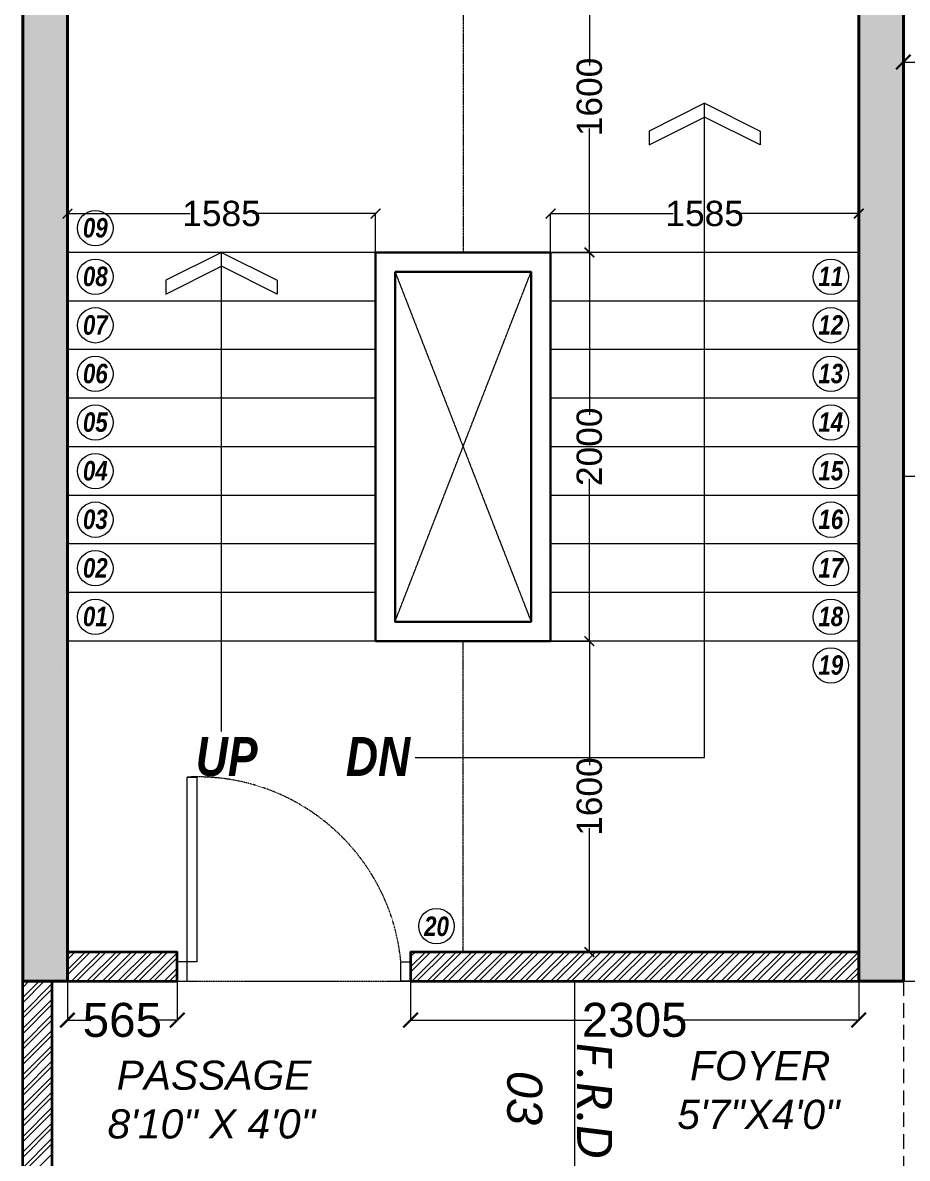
# Model space of a CAD drawing. Header units: millimetres. Extents: x 69529 to 85301, y 41669 to 59279.
# Drawn here: x 71179 to 75729, y 48068 to 53911 of the extents above; entities that cross this region are included whole.
import ezdxf

# ---------------------------------------------------------------- set-up
doc = ezdxf.new("R2010")
doc.units = ezdxf.units.MM
for name, pattern in [('( Hidden )', [0.375, 0.25, -0.125]), ('A-118_Suncity Bldg.04+07_O.H.T.Level Plan_20211230$0$DASHED2', [0.375, 0.25, -0.125]), ('DASH', [1, 0.5, -0.5]), ('DASHDOT', [1, 0.5, -0.25, 0, -0.25])]:
    doc.linetypes.add(name, pattern=pattern)
doc.layers.add('-CG-P-DIM', color=7, linetype='Continuous')
for name, color, linetype, lineweight in [('DA_CARPET AREA RERA', 30, 'Continuous', 9), ('DA_COLUMN', 40, 'Continuous', 40), ('DA_DOOR', 35, 'Continuous', 0), ('DA_DOTTED LINES', 8, 'DASH', 5), ('DA_GUIDE LINE', 143, 'DASHDOT', 9), ('DA_LINE', 155, 'Continuous', 9), ('DA_RAILING', 243, 'Continuous', 30), ('DA_STAIRCASE', 122, 'Continuous', 9), ('DA_Text 1', 200, 'Continuous', 9), ('DA_TEXT IN SQ.FT', 193, 'Continuous', 9), ('DA_WALL', 7, 'Continuous', 35)]:
    doc.layers.add(name, color=color, linetype=linetype, lineweight=lineweight)
for name, color, linetype, lineweight, true_color in [('DA_DIMENSION', 7, 'Continuous', 5, 0x474747), ('DA_FURNITURE', 7, 'Continuous', 5, 0x666666), ('DA_HATCH', 7, 'Continuous', 5, 0x545454)]:
    doc.layers.add(name, color=color, linetype=linetype, lineweight=lineweight, true_color=true_color)
doc.styles.add('FAT FONT', font='')
doc.styles.add('MtXpl_Arial', font='ArialItalic.ttf')
doc.styles.add('MtXpl_Calibri', font='')
doc.styles.get("Standard").update_dxf_attribs({"font": 'Arial.ttf'})
doc.styles.get('FAT FONT').set_extended_font_data('Swis721 Cn BT', italic=True, bold=True)
doc.styles.get('MtXpl_Calibri').set_extended_font_data('Calibri', italic=True)
doc.dimstyles.get("Standard").update_dxf_attribs({"dimtxt": 0.18, "dimasz": 0.18, "dimexe": 0.18, "dimexo": 0.0625, "dimgap": 0.09, "dimtad": 0, "dimtih": 1, "dimtoh": 1, "dimdec": 4, "dimzin": 0, "dimdsep": 46, "dimtxsty": 'Standard', "dimcen": 0.09, "dimadec": 0, "dimazin": 0, "dimtfac": 1, "dimtdec": 4, "dimtofl": 0, "dimtmove": 0, "dimatfit": 3, "dimfxl": 1, "dimtolj": 1, "dimtzin": 0, "dimarcsym": 0})

# ---------------------------------------------------------------- blocks, each defined once
blk = doc.blocks.new('_ArchTick')
at = {"color": 0, "linetype": 'ByBlock', "const_width": 0.15}
blk.add_lwpolyline([(-0.5, -0.5), (0.5, 0.5)], dxfattribs=at)
blk = doc.blocks.new('*D190')
at = {"layer": 'DA_DIMENSION', "transparency": 16777216}
for p, q in [((-25333.6, 93836.6), (-25333.6, 94036.6)), ((-25333.6, 94036.4), (-23303.2, 94036.4)), ((-20828.6, 94036.4), (-22859, 94036.4)), ((-20828.6, 93836.6), (-20828.6, 94036.6))]:
    blk.add_line(p, q, dxfattribs=at)
at = {"layer": 'Defpoints', "color": 0, "transparency": 16777216}
for p in [(-25333.6, 94036.4), (-25333.6, 93836.5), (-20828.6, 93836.5)]:
    blk.add_point(p, dxfattribs=at)
at = {"layer": 'DA_DIMENSION', "transparency": 16777216, "xscale": 75, "yscale": 75, "zscale": 75, "rotation": 180}
blk.add_blockref('_ArchTick', (-25333.6, 94036.4), dxfattribs=at)
at = {"layer": 'DA_DIMENSION', "transparency": 16777216, "xscale": 75, "yscale": 75, "zscale": 75}
blk.add_blockref('_ArchTick', (-20828.6, 94036.4), dxfattribs=at)
at = {"layer": 'DA_DIMENSION', "color": 7, "transparency": 16777216, "insert": (-23081.1, 94036.4), "char_height": 175, "attachment_point": 5}
blk.add_mtext('\\A1;4505', dxfattribs=at)
blk = doc.blocks.new('*D191')
at = {"layer": 'DA_DIMENSION', "transparency": 16777216}
for p, q in [((-27868.6, 89306.5), (-27868.6, 89106.5)), ((-25563.6, 89306.5), (-25563.6, 89106.5)), ((-27868.6, 89106.7), (-26936.2, 89106.7)), ((-25563.6, 89106.7), (-26495.9, 89106.7))]:
    blk.add_line(p, q, dxfattribs=at)
at = {"layer": 'Defpoints', "color": 0, "transparency": 16777216}
for p in [(-27868.6, 89306.5), (-25563.6, 89306.5), (-25563.6, 89106.7)]:
    blk.add_point(p, dxfattribs=at)
at = {"layer": 'DA_DIMENSION', "transparency": 16777216, "xscale": 75, "yscale": 75, "zscale": 75, "rotation": 180}
blk.add_blockref('_ArchTick', (-27868.6, 89106.7), dxfattribs=at)
at = {"layer": 'DA_DIMENSION', "transparency": 16777216, "xscale": 75, "yscale": 75, "zscale": 75}
blk.add_blockref('_ArchTick', (-25563.6, 89106.7), dxfattribs=at)
at = {"layer": 'DA_DIMENSION', "color": 7, "transparency": 16777216, "insert": (-26716.1, 89106.7), "char_height": 175, "attachment_point": 5}
blk.add_mtext('\\A1;2305', dxfattribs=at)
blk = doc.blocks.new('*D192')
at = {"layer": 'DA_DIMENSION', "transparency": 16777216}
for p, q in [((-29633.6, 89306.5), (-29633.6, 89106.3)), ((-29068.6, 89306.5), (-29068.6, 89106.3)), ((-29633.6, 89106.5), (-29513.9, 89106.5)), ((-29068.6, 89106.5), (-29188.3, 89106.5))]:
    blk.add_line(p, q, dxfattribs=at)
at = {"layer": 'Defpoints', "color": 0, "transparency": 16777216}
for p in [(-29633.6, 89306.5), (-29068.6, 89306.5), (-29068.6, 89106.5)]:
    blk.add_point(p, dxfattribs=at)
at = {"layer": 'DA_DIMENSION', "transparency": 16777216, "xscale": 75, "yscale": 75, "zscale": 75, "rotation": 180}
blk.add_blockref('_ArchTick', (-29633.6, 89106.5), dxfattribs=at)
at = {"layer": 'DA_DIMENSION', "transparency": 16777216, "xscale": 75, "yscale": 75, "zscale": 75}
blk.add_blockref('_ArchTick', (-29068.6, 89106.5), dxfattribs=at)
at = {"layer": 'DA_DIMENSION', "color": 7, "transparency": 16777216, "insert": (-29351.1, 89106.5), "char_height": 175, "attachment_point": 5}
blk.add_mtext('\\A1;565', dxfattribs=at)
blk = doc.blocks.new('*D314')
at = {"layer": 'DA_DIMENSION', "transparency": 16777216}
for p, q in [((-27148.5, 683002.8), (-26948.5, 683002.8)), ((-26948.7, 683002.8), (-26948.7, 682167)), ((-26948.7, 681002.8), (-26948.7, 681838.6)), ((-27148.5, 681002.8), (-26948.5, 681002.8))]:
    blk.add_line(p, q, dxfattribs=at)
at = {"layer": 'Defpoints', "color": 0, "transparency": 16777216}
for p in [(-27148.6, 683002.8), (-27148.6, 681002.8), (-26948.7, 681002.8)]:
    blk.add_point(p, dxfattribs=at)
at = {"layer": 'DA_DIMENSION', "transparency": 16777216, "xscale": 50, "yscale": 50, "zscale": 50}
for p, rotation in [((-26948.7, 683002.8), 90), ((-26948.7, 681002.8), 270)]:
    blk.add_blockref('_ArchTick', p, dxfattribs=dict(at, rotation=rotation))
at = {"layer": 'DA_DIMENSION', "color": 7, "transparency": 16777216, "insert": (-26948.7, 682002.8), "char_height": 130, "attachment_point": 5, "rotation": 90}
blk.add_mtext('\\A1;2000', dxfattribs=at)
blk = doc.blocks.new('*D315')
at = {"layer": 'DA_DIMENSION', "transparency": 16777216}
for p, q in [((-27148.5, 684602.8), (-26948.4, 684602.8)), ((-26948.5, 684602.8), (-26948.5, 683964.6)), ((-26948.5, 683002.8), (-26948.5, 683640.9)), ((-27148.5, 683002.8), (-26948.4, 683002.8))]:
    blk.add_line(p, q, dxfattribs=at)
at = {"layer": 'Defpoints', "color": 0, "transparency": 16777216}
for p in [(-27148.6, 684602.8), (-26948.5, 684602.8), (-27148.6, 683002.8)]:
    blk.add_point(p, dxfattribs=at)
at = {"layer": 'DA_DIMENSION', "transparency": 16777216, "xscale": 50, "yscale": 50, "zscale": 50}
for p, rotation in [((-26948.5, 684602.8), 90), ((-26948.5, 683002.8), 270)]:
    blk.add_blockref('_ArchTick', p, dxfattribs=dict(at, rotation=rotation))
at = {"layer": 'DA_DIMENSION', "color": 7, "transparency": 16777216, "insert": (-26948.5, 683802.8), "char_height": 130, "attachment_point": 5, "rotation": 90}
blk.add_mtext('\\A1;1600', dxfattribs=at)
blk = doc.blocks.new('*D316')
at = {"layer": 'DA_DIMENSION', "transparency": 16777216}
for p, q in [((-27148.5, 681002.8), (-26948.5, 681002.8)), ((-26948.7, 681002.8), (-26948.7, 680364.6)), ((-26948.7, 679402.8), (-26948.7, 680040.9)), ((-27148.5, 679402.8), (-26948.5, 679402.8))]:
    blk.add_line(p, q, dxfattribs=at)
at = {"layer": 'Defpoints', "color": 0, "transparency": 16777216}
for p in [(-27148.6, 681002.8), (-27148.6, 679402.8), (-26948.7, 679402.8)]:
    blk.add_point(p, dxfattribs=at)
at = {"layer": 'DA_DIMENSION', "transparency": 16777216, "xscale": 50, "yscale": 50, "zscale": 50}
for p, rotation in [((-26948.7, 681002.8), 90), ((-26948.7, 679402.8), 270)]:
    blk.add_blockref('_ArchTick', p, dxfattribs=dict(at, rotation=rotation))
at = {"layer": 'DA_DIMENSION', "color": 7, "transparency": 16777216, "insert": (-26948.7, 680202.8), "char_height": 130, "attachment_point": 5, "rotation": 90}
blk.add_mtext('\\A1;1600', dxfattribs=at)
blk = doc.blocks.new('*D317')
at = {"layer": 'DA_DIMENSION', "transparency": 16777216}
for p, q in [((-29633.6, 683002.8), (-29633.6, 683202.8)), ((-29633.6, 683202.6), (-29002.3, 683202.6)), ((-28048.6, 683202.6), (-28679.9, 683202.6)), ((-28048.6, 683002.8), (-28048.6, 683202.8))]:
    blk.add_line(p, q, dxfattribs=at)
at = {"layer": 'Defpoints', "color": 0, "transparency": 16777216}
for p in [(-28048.6, 683202.6), (-29633.6, 683002.8), (-28048.6, 683002.8)]:
    blk.add_point(p, dxfattribs=at)
at = {"layer": 'DA_DIMENSION', "transparency": 16777216, "xscale": 50, "yscale": 50, "zscale": 50, "rotation": 180}
blk.add_blockref('_ArchTick', (-29633.6, 683202.6), dxfattribs=at)
at = {"layer": 'DA_DIMENSION', "transparency": 16777216, "xscale": 50, "yscale": 50, "zscale": 50}
blk.add_blockref('_ArchTick', (-28048.6, 683202.6), dxfattribs=at)
at = {"layer": 'DA_DIMENSION', "color": 7, "transparency": 16777216, "insert": (-28841.1, 683202.6), "char_height": 130, "attachment_point": 5}
blk.add_mtext('\\A1;1585', dxfattribs=at)
blk = doc.blocks.new('*D318')
at = {"layer": 'DA_DIMENSION', "transparency": 16777216}
for p, q in [((-27148.6, 683002.8), (-27148.6, 683202.8)), ((-27148.6, 683202.6), (-26517.3, 683202.6)), ((-25563.6, 683202.6), (-26194.9, 683202.6)), ((-25563.6, 683002.8), (-25563.6, 683202.8))]:
    blk.add_line(p, q, dxfattribs=at)
at = {"layer": 'Defpoints', "color": 0, "transparency": 16777216}
for p in [(-25563.6, 683202.6), (-27148.6, 683002.8), (-25563.6, 683002.8)]:
    blk.add_point(p, dxfattribs=at)
at = {"layer": 'DA_DIMENSION', "transparency": 16777216, "xscale": 50, "yscale": 50, "zscale": 50, "rotation": 180}
blk.add_blockref('_ArchTick', (-27148.6, 683202.6), dxfattribs=at)
at = {"layer": 'DA_DIMENSION', "transparency": 16777216, "xscale": 50, "yscale": 50, "zscale": 50}
blk.add_blockref('_ArchTick', (-25563.6, 683202.6), dxfattribs=at)
at = {"layer": 'DA_DIMENSION', "color": 7, "transparency": 16777216, "insert": (-26356.1, 683202.6), "char_height": 130, "attachment_point": 5}
blk.add_mtext('\\A1;1585', dxfattribs=at)
blk = doc.blocks.new('DA_Mahavirjyot_CP_2022_01_13_dwg_AR-1-318932-Site')
at = {"layer": 'DA_GUIDE LINE', "linetype": 'Continuous', "flags": 128}
for points in [[(-8437, 11250), (-2812, 0), (0, 0), (-5625, 11250)], [(-8437, -11250), (-2812, 0), (0, 0), (-5625, -11250)]]:
    blk.add_lwpolyline(points, close=True, dxfattribs=at)
blk = doc.blocks.new('fsdaafdh')
at = {"layer": 'DA_DIMENSION'}
for base, p1, p2, picture, middle in [((-25333.59418, 94036.39172), (-20828.59418, 93836.52535), (-25333.59418, 93836.52535), '*D190', (-23081.09418, 94036.39172)), ((-29068.59418, 89106.47493), (-29633.59418, 89306.52535), (-29068.59418, 89306.52535), '*D192', (-29351.09418, 89106.47493)), ((-25563.59418, 89106.65493), (-27868.59418, 89306.52535), (-25563.59418, 89306.52536), '*D191', (-26716.09418, 89106.65493))]:
    dim = blk.add_linear_dim(base=base, p1=p1, p2=p2, dimstyle='Standard', dxfattribs=at)
    dim.commit()
    dim.dimension.update_dxf_attribs({"geometry": picture, "text_midpoint": middle})
blk = doc.blocks.new('FGFGFGJGJGFKFGHKHLKGHL')
at = {"layer": 'DA_DIMENSION'}
for base, p1, p2, picture, middle in [((-26948.54599, 684602.77337), (-27148.59418, 683002.77337), (-27148.59418, 684602.77337), '*D315', (-26948.54599, 683802.77337)), ((-26948.72599, 681002.77337), (-27148.59418, 683002.77337), (-27148.59418, 681002.77337), '*D314', (-26948.72599, 682002.77337)), ((-26948.72599, 679402.77337), (-27148.59418, 681002.77337), (-27148.59418, 679402.77337), '*D316', (-26948.72599, 680202.77337))]:
    dim = blk.add_linear_dim(base=base, p1=p1, p2=p2, angle=90, dimstyle='Standard', dxfattribs=at)
    dim.commit()
    dim.dimension.update_dxf_attribs({"geometry": picture, "text_midpoint": middle})
for base, p1, p2, picture, middle in [((-28048.59419, 683202.57972), (-29633.59419, 683002.77337), (-28048.59419, 683002.77337), '*D317', (-28841.09419, 683202.57972)), ((-25563.59418, 683202.57972), (-27148.59418, 683002.77337), (-25563.59418, 683002.77337), '*D318', (-26356.09418, 683202.57972))]:
    dim = blk.add_linear_dim(base=base, p1=p1, p2=p2, dimstyle='Standard', dxfattribs=at)
    dim.commit()
    dim.dimension.update_dxf_attribs({"geometry": picture, "text_midpoint": middle})

msp = doc.modelspace()

# ---------------------------------------------------------------- hatches: boundary and pattern name
at = {"layer": '-CG-P-DIM', "true_color": 0x636466}
h = msp.add_hatch(color=251, dxfattribs=at)
h.dxf.hatch_style = 1
h.paths.add_polyline_path([(71409.22813, 54558.9767), (71179.22813, 54558.9767), (71179.22813, 48978.9767), (71409.22813, 48978.9767), (71409.22813, 54328.9767)])
h = msp.add_hatch(color=251, dxfattribs=at)
h.dxf.hatch_style = 1
h.paths.add_polyline_path([(75479.22813, 54558.9767), (75709.22813, 54558.9767), (75709.22813, 48978.9767), (75479.22813, 48978.9767), (75479.22813, 54328.9767)])
at = {"layer": 'DA_HATCH'}
h = msp.add_hatch(dxfattribs=at)
h.set_pattern_fill('ANSI32', color=256, scale=150)
h.set_pattern_definition([(45, (101042.82, -215688.83), (-39.774756, 39.774756), []), (45, (101069.34, -215688.83), (-39.774756, 39.774756), [])])
h.paths.add_polyline_path([(78084.22813, 58058.9767), (78084.22813, 54438.9767), (77959.22813, 54438.9767), (77959.22813, 58058.9767), (77649.22813, 58058.9767), (77649.22813, 58208.9767), (77959.22813, 58208.9767), (77959.22813, 58958.9767), (77959.22813, 59108.9767), (78109.22813, 59108.9767), (78109.22813, 58208.9767), (78449.22813, 58208.9767), (78449.22813, 58058.9767)])
h.paths.add_polyline_path([(76589.22813, 58058.9767), (76899.22813, 58058.9767), (76899.22813, 58208.9767), (76614.22813, 58208.9767), (76614.22813, 58958.9767), (76614.22813, 59108.9767), (76464.22813, 59108.9767), (76464.22813, 58058.9767), (76464.22813, 57908.9767), (76589.22813, 57908.9767)])
h.paths.add_polyline_path([(80214.22813, 58058.9767), (80214.22813, 54438.9767), (80339.22813, 54438.9767), (80339.22813, 58058.9767), (80649.22813, 58058.9767), (80649.22813, 58208.9767), (80339.22813, 58208.9767), (80339.22813, 58958.9767), (80339.22813, 59108.9767), (80189.22813, 59108.9767), (80189.22813, 58208.9767), (79849.22813, 58208.9767), (79849.22813, 58058.9767)])
h.paths.add_polyline_path([(81709.22424, 58208.9767), (81709.22813, 58953.9767), (81709.22813, 59108.9767), (81859.22813, 59108.9767), (81859.22813, 58208.9767)])
h.paths.add_polyline_path([(81399.22813, 58058.9767), (81399.22813, 58208.9767), (81709.22813, 58208.9767), (81709.22813, 58058.9767)], flags=17)
h.paths.add_polyline_path([(81834.22813, 57008.9767), (81834.22813, 55458.9767), (81089.22813, 55458.9767), (81089.22813, 55583.9767), (81709.22813, 55583.9767), (81709.22813, 57008.9767)])
h.paths.add_polyline_path([(75709.22813, 54558.9767), (77039.22813, 54558.9767), (77039.22813, 54433.9767), (75709.22813, 54433.9767)])
h.paths.add_polyline_path([(76464.22813, 57008.9767), (76464.22813, 55458.9767), (77209.22813, 55458.9767), (77209.22813, 55583.9767), (76589.22813, 55583.9767), (76589.22813, 57008.9767)])
h.paths.add_polyline_path([(73414.22813, 54558.9767), (73264.22813, 54558.9767), (73264.22813, 56708.9767), (73414.22813, 56708.9767)])
h.paths.add_polyline_path([(73494.22813, 58678.9767), (73414.22813, 58678.9767), (73414.22813, 57908.9767), (73264.22813, 57908.9767), (73264.22813, 59108.9767), (73494.22813, 59108.9767)])
h.paths.add_polyline_path([(80214.22813, 49553.97669), (80214.22813, 50783.9767), (80214.22813, 53508.9767), (81834.22813, 53508.9767), (81834.22813, 53383.9767), (80339.22813, 53383.9767), (80339.22813, 50933.9767), (80649.22813, 50933.9767), (80649.22813, 50783.9767), (80364.22813, 50783.9767), (80364.22813, 47608.95613), (80134.22813, 47608.97669), (80134.22813, 47758.97669), (80214.22812, 47758.97669)])
h.paths.add_polyline_path([(81709.22813, 50933.9767), (81399.22813, 50933.9767), (81399.22813, 50783.9767), (81709.22813, 50783.9767)], flags=17)
h.paths.add_polyline_path([(81709.22813, 50783.9767), (81709.22813, 49703.97669), (81709.22813, 49553.97669), (81859.22813, 49553.97669), (81859.22813, 50173.9767), (81939.22813, 50173.9767), (81939.22813, 50323.9767), (81859.22813, 50323.9767), (81859.22813, 50783.9767)])
h.paths.add_polyline_path([(77299.22813, 47758.9767), (77299.22813, 47608.9767), (76909.22813, 47608.9767), (76909.22813, 47758.9767)])
edge = h.paths.add_edge_path()
edge.add_line((85034.22813, 50163.9767), (85034.22813, 54433.9767))
edge.add_line((85034.22813, 54433.9767), (85034.22813, 54558.9767))
edge.add_line((85034.22813, 54558.9767), (85034.22813, 58828.9767))
edge.add_line((85034.22813, 58828.9767), (84884.22813, 58828.9767))
edge.add_line((84884.22813, 58828.9767), (84884.22813, 54558.9767))
edge.add_line((84884.22813, 54558.9767), (81259.22813, 54558.9767))
edge.add_line((81259.22813, 54558.9767), (81259.22813, 54433.9767))
edge.add_line((81259.22813, 54433.9767), (84884.22813, 54433.9767))
edge.add_line((84884.22813, 54433.9767), (84884.22813, 50173.9767))
edge.add_line((84884.22813, 50173.9767), (85034.22813, 50173.9767))
h.paths.add_polyline_path([(81834.22813, 51983.9767), (81834.22813, 52638.9767), (81709.22813, 52638.9767), (81709.22813, 51983.9767)], flags=17)
h = msp.add_hatch(dxfattribs=at)
h.set_pattern_fill('ANGLE', color=256, scale=1000)
h.set_pattern_definition([(0, (-5947555, -1802815), (0, 6985), [5080, -1905]), (90, (-5947555, -1802815), (-6985, 4e-13), [5080, -1905])])
h.paths.add_polyline_path([(71564.22813, 54668.9767), (71334.22813, 54668.9767), (71334.22813, 50987.23525), (71484.22813, 50987.23525), (71484.22813, 54518.9767), (71564.22813, 54518.9767)])
h.paths.add_polyline_path([(71564.22813, 54518.9767), (71484.22813, 54518.9767), (71484.22813, 52818.9767), (71564.22813, 52818.9767)], flags=17)
h.paths.add_polyline_path([(71564.22813, 52818.9767), (71484.22813, 52818.9767), (71484.22813, 52518.9767), (71564.22813, 52518.9767)], flags=17)
h.paths.add_polyline_path([(71564.22813, 52518.9767), (71484.22813, 52518.9767), (71484.22813, 52218.9767), (71564.22813, 52218.9767)], flags=17)
h.paths.add_polyline_path([(71564.22813, 52218.9767), (71484.22813, 52218.9767), (71484.22813, 51918.9767), (71564.22813, 51918.9767)], flags=17)
h.paths.add_polyline_path([(71564.22813, 51918.9767), (71484.22813, 51918.9767), (71484.22813, 51618.9767), (71564.22813, 51618.9767)], flags=17)
h.paths.add_polyline_path([(71564.22813, 51618.9767), (71484.22813, 51618.9767), (71484.22813, 51318.9767), (71564.22813, 51318.9767)], flags=17)
h.paths.add_polyline_path([(71484.22813, 50987.23525), (71334.22813, 50987.23525), (71334.22813, 48868.9767), (71484.22813, 48868.9767)])
h.paths.add_polyline_path([(71564.22813, 51018.9767), (71484.22813, 51018.9767), (71484.22813, 50718.9767), (71564.22813, 50718.9767)])
h.paths.add_polyline_path([(71564.22813, 51318.9767), (71484.22813, 51318.9767), (71484.22813, 51018.9767), (71564.22813, 51018.9767)], flags=17)
h.paths.add_polyline_path([(71564.22813, 50718.9767), (71484.22813, 50718.9767), (71484.22813, 49018.9767), (71564.22813, 49018.9767)])
h.paths.add_polyline_path([(71564.22813, 49018.9767), (71484.22813, 49018.9767), (71484.22813, 48868.9767), (71564.22813, 48868.9767)])
h = msp.add_hatch(dxfattribs=at)
h.set_pattern_fill('ANSI32', color=256, scale=150)
h.set_pattern_definition([(45, (101042.82, -630273.797), (-39.7747564, 39.7747564), []), (45, (101069.34, -630273.797), (-39.7747564, 39.7747564), [])])
h.paths.add_polyline_path([(71409.22813, 48978.9767), (71974.22813, 48978.9767), (71974.22813, 49128.9767), (71409.22813, 49128.9767)])
h.paths.add_polyline_path([(75479.22813, 49128.9767), (73174.22813, 49128.9767), (73174.22813, 48978.9767), (75479.22813, 48978.9767)])

# ---------------------------------------------------------------- linework, layer by layer
at = {"layer": 'DA_CARPET AREA RERA'}
msp.add_lwpolyline([(74019.22813, 48978.9767), (74169.22813, 48978.9767), (75709.22813, 48978.9767), (75709.02425, 54558.9767), (73414.22813, 54558.9767), (73414.22813, 58678.9767), (76464.22813, 58678.9767), (76464.22813, 58058.9767), (81709.22813, 58058.9767), (81859.22813, 58058.9767), (81859.22813, 58678.9767), (84884.22813, 58678.9767), (84884.22813, 50323.9767), (81859.22813, 50323.9767), (81859.22813, 50933.9767), (80214.22813, 50933.9767), (80214.22812, 47758.97669), (80214.22813, 47608.97669), (77214.22813, 47608.9767), (77214.22813, 47758.9767), (74019.22813, 47758.9767), (74019.22813, 48818.9767)], close=True, dxfattribs=at)
at = {"layer": 'DA_COLUMN'}
for p, q in [((71179.22813, 54558.9767), (71179.22813, 48978.9767)), ((71409.22813, 48978.9767), (71409.22813, 54328.9767)), ((71179.22813, 48978.9767), (71409.22813, 48978.9767))]:
    msp.add_line(p, q, dxfattribs=at)
for points in [[(75479.22813, 48978.9767), (75709.22813, 48978.9767), (75709.22813, 54558.9767), (75479.22813, 54558.9767)], [(75479.22813, 54558.9767), (75709.22813, 54558.9767), (75709.22813, 48978.9767), (75479.22813, 48978.9767), (75479.22813, 54328.9767)]]:
    msp.add_lwpolyline(points, close=True, dxfattribs=at)
at = {"layer": 'DA_DOOR', "ltscale": 300}
msp.add_line((74019.22813, 47758.9767), (74019.22813, 48978.9767), dxfattribs=at)
at = {"layer": 'DA_DOOR'}
for points in [[(72024.22813, 49078.9767), (72024.22813, 50028.9767), (72074.22813, 50028.9767), (72074.22813, 49078.9767), (72024.22813, 49078.9767)], [(71974.22813, 48978.9767), (72024.22813, 48978.9767), (72024.22813, 49078.9767), (71974.22813, 49078.9767)], [(73174.22813, 48978.9767), (73124.22813, 48978.9767), (73124.22813, 49078.9767), (73174.22813, 49078.9767)]]:
    msp.add_lwpolyline(points, dxfattribs=at)
at = {"layer": 'DA_DOOR', "linetype": 'DASH', "ltscale": 0.05}
msp.add_arc((72077.57428, 48978.90382), 1051.42705, 5.46157292, 92.908259346, dxfattribs=at)
at = {"layer": 'DA_DOTTED LINES', "linetype": '( Hidden )', "ltscale": 2}
for p, q in [((73094.22813, 52628.9767), (73794.22813, 50828.9767)), ((73094.22813, 50828.9767), (73794.22813, 52628.9767)), ((71974.22813, 48978.9767), (73174.22813, 48978.9767))]:
    msp.add_line(p, q, dxfattribs=at)
at = {"layer": 'DA_DOTTED LINES', "linetype": '( Hidden )', "ltscale": 300}
msp.add_line((75709.22813, 48978.9767), (75709.22813, 47758.9767), dxfattribs=at)
at = {"layer": 'DA_FURNITURE', "ltscale": 5}
msp.add_lwpolyline([(76009.22813, 51576.01506), (75709.22813, 51576.01506), (75709.22813, 48978.9809), (76009.22813, 48978.9809)], dxfattribs=at)
at = {"layer": 'DA_HATCH', "linetype": 'Continuous'}
for p, q in [((71179.22813, 48974.02746), (71184.17737, 48978.9767)), ((71179.22813, 48894.47794), (71263.72688, 48978.9767)), ((71179.22813, 48947.51095), (71210.69387, 48978.9767)), ((71179.22813, 48867.96144), (71290.24338, 48978.9767)), ((71179.22813, 48814.92843), (71329.22813, 48964.92843)), ((71179.22813, 48788.41193), (71329.22813, 48938.41193)), ((71179.22813, 48735.37892), (71329.22813, 48885.37892)), ((71179.22813, 48708.86241), (71329.22813, 48858.86241)), ((71179.22813, 48655.82941), (71329.22813, 48805.82941)), ((71179.22813, 48629.3129), (71329.22813, 48779.3129)), ((71179.22813, 48576.27989), (71329.22813, 48726.27989)), ((71179.22813, 48549.76339), (71329.22813, 48699.76339)), ((71179.22813, 48496.73038), (71329.22813, 48646.73038)), ((71179.22813, 48470.21388), (71329.22813, 48620.21388)), ((71179.22813, 48417.18087), (71329.22813, 48567.18087)), ((71179.22813, 48390.66436), (71329.22813, 48540.66436)), ((71179.22813, 48337.63135), (71329.22813, 48487.63135)), ((71179.22813, 48311.11485), (71329.22813, 48461.11485)), ((71179.22813, 48258.08184), (71329.22813, 48408.08184)), ((71179.22813, 48231.56534), (71329.22813, 48381.56534)), ((71179.22813, 48178.53233), (71329.22813, 48328.53233)), ((71179.22813, 48152.01582), (71329.22813, 48302.01582)), ((71179.22813, 48098.98282), (71329.22813, 48248.98282)), ((71179.22813, 48072.46631), (71329.22813, 48222.46631)), ((71179.22813, 48019.4333), (71329.22813, 48169.4333)), ((71179.22813, 47992.9168), (71329.22813, 48142.9168)), ((71179.22813, 47939.88379), (71329.22813, 48089.88379))]:
    msp.add_line(p, q, dxfattribs=at)
at = {"layer": 'DA_LINE', "flags": 128}
for points in [[(73197.34508, 50130.77664), (74686.72813, 50130.77664), (74686.72813, 53424.84931)], [(72201.72813, 50264.51383), (72201.72813, 52657.5392)]]:
    msp.add_lwpolyline(points, dxfattribs=at)
at = {"layer": 'DA_LINE'}
for centre in [(71552.64659, 52853.9767), (71552.64659, 52603.9767), (75335.80967, 52603.9767), (71552.64659, 52353.9767), (75335.80967, 52353.9767), (71552.64659, 52103.9767), (75335.80967, 52103.9767), (71552.64659, 51853.9767), (75335.80967, 51853.9767), (71552.64659, 51603.9767), (75335.80967, 51603.9767), (71552.64659, 51353.9767), (75335.80967, 51353.9767), (71552.64659, 51103.9767), (75335.80967, 51103.9767), (71552.64659, 50853.9767), (75335.80967, 50853.9767), (75335.80967, 50603.9767), (73307.64659, 49262.29748)]:
    msp.add_circle(centre, 91.09693, dxfattribs=at)
at = {"layer": 'DA_RAILING'}
for points in [[(72994.22813, 52728.9767), (73894.22813, 52728.9767), (73894.22813, 50728.9767), (72994.22813, 50728.9767)], [(73094.22813, 52628.9767), (73794.22813, 52628.9767), (73794.22813, 50828.9767), (73094.22813, 50828.9767)]]:
    msp.add_lwpolyline(points, close=True, dxfattribs=at)
at = {"layer": 'DA_STAIRCASE', "linetype": 'A-118_Suncity Bldg.04+07_O.H.T.Level Plan_20211230$0$DASHED2', "ltscale": 0.5}
for p, q in [((73444.22813, 54328.9767), (73444.22813, 52728.9767)), ((73444.22813, 49128.9767), (73444.22813, 50728.9767))]:
    msp.add_line(p, q, dxfattribs=at)
at = {"layer": 'DA_STAIRCASE'}
for p, q in [((72994.22813, 52728.9767), (71409.22813, 52728.9767)), ((75479.22813, 52728.9767), (73894.22813, 52728.9767)), ((72994.22813, 52478.9767), (71409.22813, 52478.9767)), ((75479.22813, 52478.9767), (73894.22813, 52478.9767)), ((72994.22813, 52228.9767), (71409.22813, 52228.9767)), ((75479.22813, 52228.9767), (73894.22813, 52228.9767)), ((72994.22813, 51978.9767), (71409.22813, 51978.9767)), ((75479.22813, 51978.9767), (73894.22813, 51978.9767)), ((72994.22813, 51728.9767), (71409.22813, 51728.9767)), ((75479.22813, 51728.9767), (73894.22813, 51728.9767)), ((72994.22813, 51478.9767), (71409.22813, 51478.9767)), ((75479.22813, 51478.9767), (73894.22813, 51478.9767)), ((72994.22813, 51228.9767), (71409.22813, 51228.9767)), ((75479.22813, 51228.9767), (73894.22813, 51228.9767)), ((72994.22813, 50978.9767), (71409.22813, 50978.9767)), ((75479.22813, 50978.9767), (73894.22813, 50978.9767)), ((72994.22813, 50728.9767), (71409.22813, 50728.9767)), ((75479.22813, 50728.9767), (73894.22813, 50728.9767))]:
    msp.add_line(p, q, dxfattribs=at)
at = {"layer": 'DA_WALL'}
for p, q in [((71179.22813, 46248.9767), (71179.22813, 48978.9767)), ((71179.22813, 48978.9767), (71329.22813, 48978.9767)), ((71329.22813, 48978.9767), (71329.22813, 46248.9767))]:
    msp.add_line(p, q, dxfattribs=at)
msp.add_lwpolyline([(71409.22813, 48978.9767), (71974.22813, 48978.9767), (71974.22813, 49128.9767), (71409.22813, 49128.9767)], close=True, dxfattribs=at)
msp.add_lwpolyline([(74169.22813, 48978.9767), (75479.22813, 48978.9767), (75479.22813, 49128.9767), (73174.22813, 49128.9767), (73174.22813, 48978.9767), (74169.22813, 48978.9767)], dxfattribs=at)

# ---------------------------------------------------------------- block references
at = {"xscale": -0.02540005077644661, "yscale": 0.02540005077644661, "zscale": 0.0254000507764466, "rotation": 270}
for p in [(74686.72813, 53496.28681), (72201.72813, 52728.9767)]:
    msp.add_blockref('DA_Mahavirjyot_CP_2022_01_13_dwg_AR-1-318932-Site', p, dxfattribs=at)
at = {"layer": 'DA_DIMENSION'}
msp.add_blockref('FGFGFGJGJGFKFGHKHLKGHL', (101042.82231, -630273.79667), dxfattribs=at)
at = {"layer": 'DA_HATCH'}
msp.add_blockref('fsdaafdh', (101042.82231, -40327.54866), dxfattribs=at)

# ---------------------------------------------------------------- texts
at = {"layer": 'DA_LINE', "char_height": 200, "width": 408.717129, "attachment_point": 1, "line_spacing_factor": 0.986097, "style": 'FAT FONT'}
for s, insert in [('UP', (72069.19647, 50235.48541)), ('DN', (72841.53871, 50235.48541))]:
    msp.add_mtext(s, dxfattribs=dict(at, insert=insert))
at = {"layer": 'DA_Text 1', "char_height": 100, "style": 'FAT FONT'}
for s, insert, attachment_point in [('09', (71489.05496, 52905.90871), 1), ('08', (71489.05496, 52655.90871), 1), ('11', (75399.4013, 52655.90871), 3), ('07', (71489.05496, 52405.90871), 1), ('12', (75399.4013, 52405.90871), 3), ('06', (71489.05496, 52155.90871), 1), ('13', (75399.4013, 52155.90871), 3), ('05', (71489.05496, 51905.90871), 1), ('14', (75399.4013, 51905.90871), 3), ('04', (71489.05496, 51655.90871), 1), ('15', (75399.4013, 51655.90871), 3), ('03', (71489.05496, 51405.90871), 1), ('16', (75399.4013, 51405.90871), 3), ('02', (71489.05496, 51155.90871), 1), ('17', (75399.4013, 51155.90871), 3), ('01', (71489.05496, 50905.90871), 1), ('18', (75399.4013, 50905.90871), 3), ('19', (75399.4013, 50655.90871), 3), ('20', (73244.05496, 49210.36546), 7)]:
    msp.add_mtext_dynamic_manual_height_columns(s, width=216.6846445, gutter_width=12.5, heights=[0], dxfattribs=dict(at, insert=insert, attachment_point=attachment_point))
at = {"layer": 'DA_TEXT IN SQ.FT'}
msp.add_text('UP', height=2, rotation=90, dxfattribs=at).set_placement((71374.94723, 50577.22926, 0))
for s, style, p in [('F.R.D', 'MtXpl_Calibri', (74030.91695, 48664.75436, 0)), ('03', 'MtXpl_Arial', (73671.40704, 48518.30218, 0))]:
    msp.add_text(s, height=180, rotation=270, dxfattribs=dict(at, style=style)).set_placement(p)
at = {"layer": 'DA_TEXT IN SQ.FT', "style": 'MtXpl_Arial'}
for s, p in [('FOYER', (74611.4806, 48469.6979, 0)), ('PASSAGE', (71662.68785, 48420.55376)), ('5\'7"X4\'0"', (74545.63817, 48219.08398, 0)), ('8\'10" X 4\'0"', (71615.46753, 48169.93985))]:
    msp.add_text(s, height=150, dxfattribs=at).set_placement(p)

doc.saveas('drawing.dxf')
